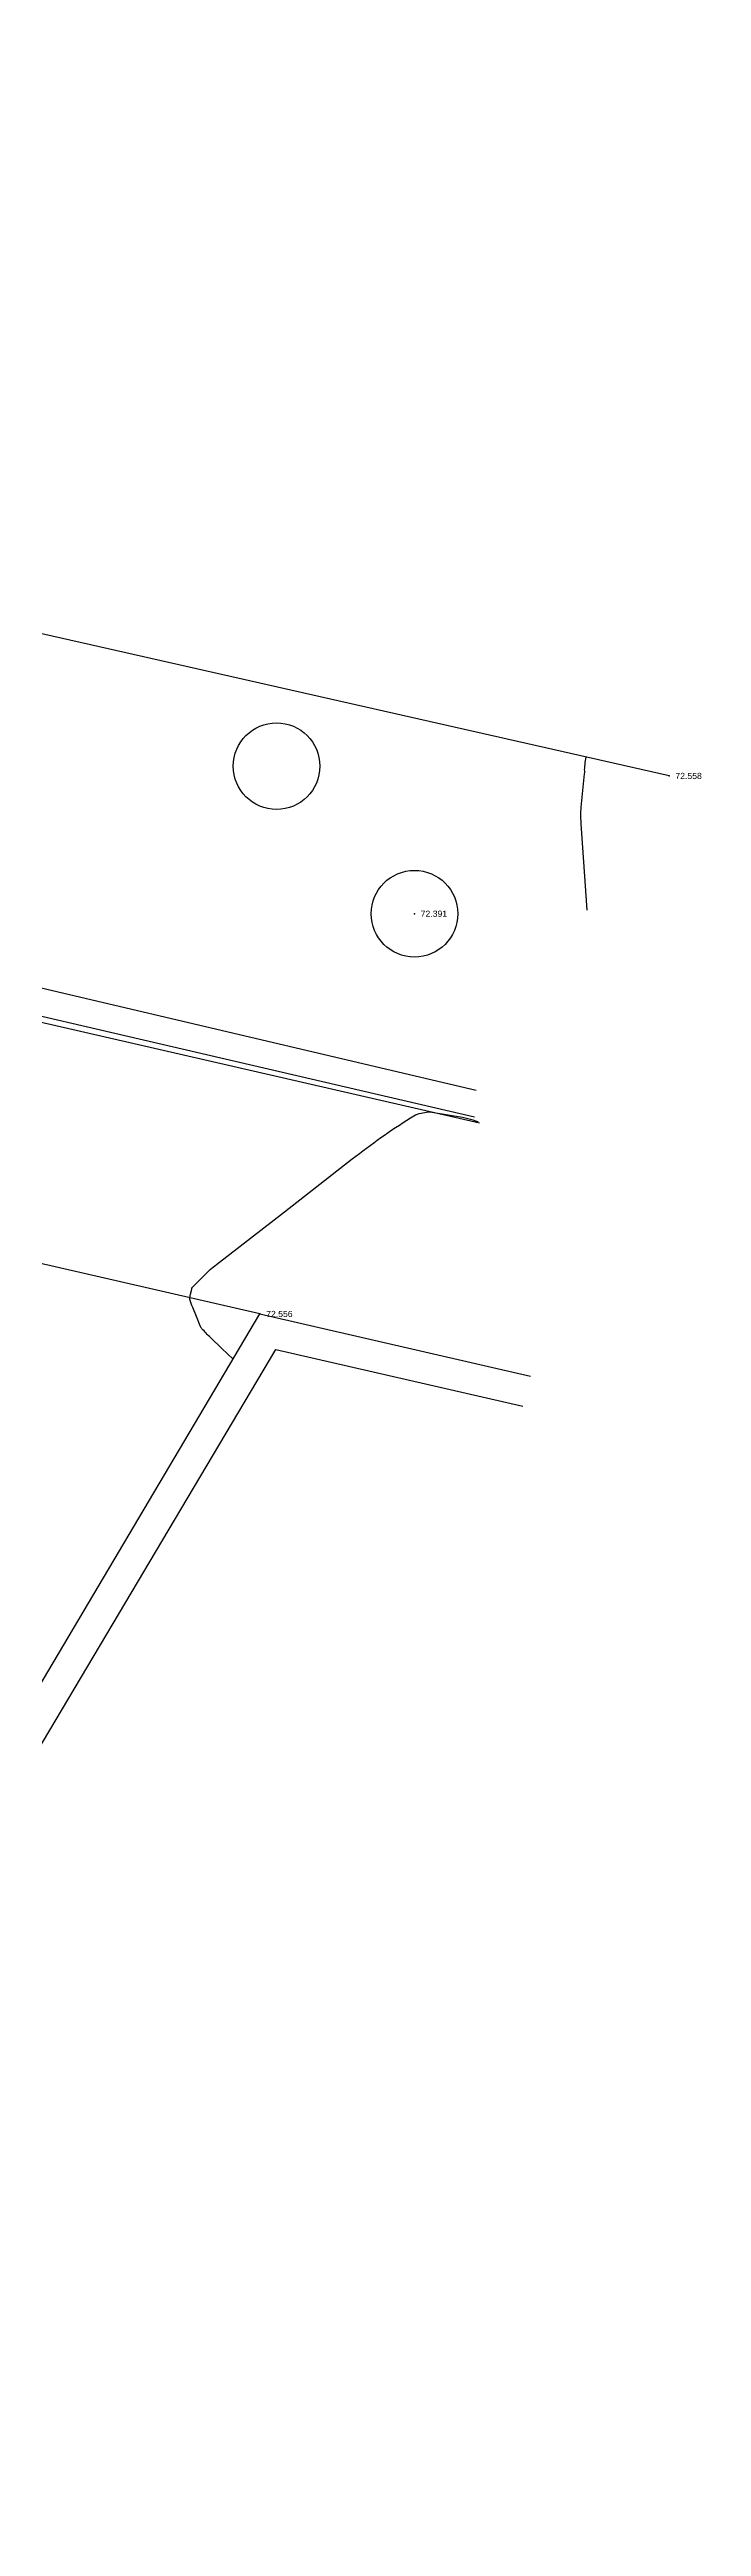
# Model space of a CAD drawing. Header units: millimetres. Extents: x -6.4 to 72.2, y -0.9 to 45.4.
# Drawn here: x 52.38 to 57.65, y 20.97 to 41 of the extents above; entities that cross this region are included whole.
import ezdxf

# ---------------------------------------------------------------- set-up
doc = ezdxf.new("R2010")
doc.units = ezdxf.units.MM
for name, color, linetype in [('1cotas_1', 83, 'Continuous'), ('1cvd', 143, 'Continuous'), ('1puntos_1', 83, 'Continuous'), ('Acera', 141, 'Continuous'), ('Arquetas', 254, 'Continuous'), ('Asfalto', 142, 'Continuous'), ('Bordillo', 21, 'Continuous'), ('Lin-blanca', 254, 'Continuous'), ('Muro', 12, 'Continuous'), ('Rigola', 131, 'Continuous')]:
    doc.layers.add(name, color=color, linetype=linetype)
doc.styles.get("Standard").update_dxf_attribs({"font": 'arial.ttf'})

# ---------------------------------------------------------------- blocks, each defined once
blk = doc.blocks.new('ARQR7')
at = {"layer": 'Arquetas'}
blk.add_circle((0, 0), 0.35, dxfattribs=at)

msp = doc.modelspace()

# ---------------------------------------------------------------- linework, layer by layer
at = {"layer": '1cvd'}
for points in [[(56.713, 35.277), (56.707, 35.232), (56.702, 35.187, 0.04495), (56.702, 35.164, -0.03729), (56.701, 35.141), (56.688, 35.007), (56.674, 34.872, 0.022463), (56.672, 34.827, 0.011245), (56.673, 34.737)], [(53.864, 30.41), (53.772, 30.496), (53.68, 30.583, -0.022463), (53.611, 30.655, -0.084613), (53.597, 30.678), (53.566, 30.753), (53.536, 30.827, -0.022463), (53.513, 30.892, -0.128084), (53.512, 30.904), (53.519, 30.934), (53.525, 30.963, -0.022463), (53.532, 30.987, -0.121223), (53.534, 30.992), (53.597, 31.054), (53.66, 31.117, -0.022463), (53.678, 31.134, -0.008598), (53.728, 31.174), (54.277, 31.601), (54.826, 32.028, -0.022463), (55.297, 32.361, -0.107204), (55.412, 32.404), (55.426, 32.406), (55.44, 32.408, -0.022463), (55.45, 32.409, -0.056208), (55.454, 32.409), (55.585, 32.387), (55.716, 32.364, -0.022463), (55.759, 32.355, -0.011245), (55.844, 32.33)]]:
    msp.add_lwpolyline(points, format="xyb", dxfattribs=at)
msp.add_lwpolyline([(56.673, 34.737), (56.69, 34.504), (56.706, 34.272), (56.723, 34.039)], dxfattribs=at)
at = {"layer": '1puntos_1'}
for p in [(57.388, 35.124, 9.084), (55.329, 34.01, 8.917), (54.08, 30.774, 9.082)]:
    msp.add_point(p, dxfattribs=at)
at = {"layer": 'Acera', "flags": 128}
msp.add_lwpolyline([(54.08, 30.774), (41.977, 33.555), (34.219, 35.399), (30.62, 36.246), (25.782, 37.403), (22.254, 37.386), (19.501, 35.445), (18.377, 33.388), (17.526, 30.864), (14.564, 22.119), (13.549, 19.131), (11.383, 13.694), (9.463, 9.457), (5.02, -0.166)], dxfattribs=at)
at = {"layer": 'Asfalto', "flags": 128}
msp.add_lwpolyline([(55.828, 32.58), (42.572, 35.698), (34.806, 37.53), (31.834, 38.278)], dxfattribs=at)
at = {"layer": 'Bordillo', "flags": 128}
msp.add_lwpolyline([(55.855, 32.317), (42.526, 35.378), (34.732, 37.25), (31.705, 38.043)], dxfattribs=at)
at = {"layer": 'Lin-blanca', "flags": 128}
msp.add_lwpolyline([(57.388, 35.124), (43.101, 38.359), (34.941, 40.321), (32.143, 40.997)], dxfattribs=at)
at = {"layer": 'Muro', "flags": 128}
msp.add_lwpolyline([(37.042, 1.236), (38.281, 3.445), (44.825, 14.777), (49.721, 23.421), (54.08, 30.774)], dxfattribs=at)
at = {"layer": 'Muro'}
for points in [[(54.08, 30.774), (56.267, 30.272)], [(37.26, 1.114), (38.498, 3.321), (45.042, 14.653), (49.937, 23.296), (54.209, 30.488)], [(54.209, 30.488), (56.206, 30.029)]]:
    msp.add_lwpolyline(points, dxfattribs=at)
at = {"layer": 'Rigola', "flags": 128}
msp.add_lwpolyline([(55.815, 32.364), (42.559, 35.447), (34.739, 37.313), (31.768, 38.071)], dxfattribs=at)

# ---------------------------------------------------------------- block references
at = {"layer": 'Arquetas'}
for p in [(54.214, 35.203, 8.816), (55.329, 34.01, 8.917)]:
    msp.add_blockref('ARQR7', p, dxfattribs=at)

# ---------------------------------------------------------------- texts
at = {"layer": '1cotas_1'}
for s, p in [('72.558', (57.438, 35.099, 8.099)), ('72.391', (55.379, 33.985, 8.099)), ('72.556', (54.13, 30.749, 8.099))]:
    msp.add_text(s, height=0.05, dxfattribs=at).set_placement(p)

doc.saveas('drawing.dxf')
